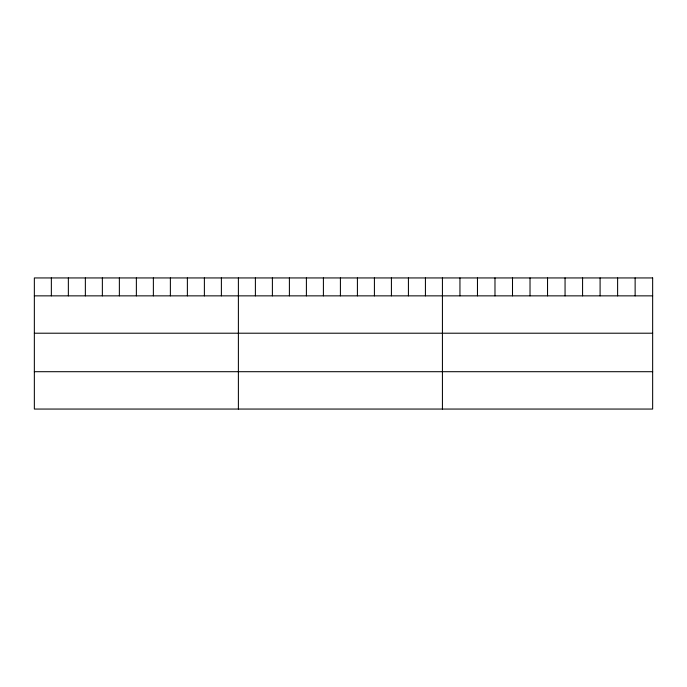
<?xml version="1.0" encoding="UTF-8"?>
<svg xmlns="http://www.w3.org/2000/svg" width="687" height="687" viewBox="0 0 687 687"><rect width="100%" height="100%" fill="white"/><g stroke="black" fill="none" stroke-linecap="round" stroke-linejoin="round"><path stroke-width="1.03" d="M34.35 295.857L652.65 295.857M34.35 333.212L652.65 333.212M34.35 371.701L652.65 371.701M635.132 277.943L635.132 295.857M617.613 277.943L617.613 295.857M600.094 277.943L600.094 295.857M582.576 277.943L582.576 295.857M565.058 277.943L565.058 295.857M547.539 277.943L547.539 295.857M530.021 277.943L530.021 295.857M512.502 277.943L512.502 295.857M494.983 277.943L494.983 295.857M477.465 277.943L477.465 295.857M459.947 277.943L459.947 295.857M442.428 277.943L442.428 409.057M425.425 277.943L425.425 295.857M408.422 277.943L408.422 295.857M391.418 277.943L391.418 295.857M374.415 277.943L374.415 295.857M357.412 277.943L357.412 295.857M340.409 277.943L340.409 295.857M323.405 277.943L323.405 295.857M306.402 277.943L306.402 295.857M289.399 277.943L289.399 295.857M272.395 277.943L272.395 295.857M255.392 277.943L255.392 295.857M238.389 277.943L238.389 409.057M221.386 277.943L221.386 295.857M204.382 277.943L204.382 295.857M187.379 277.943L187.379 295.857M170.376 277.943L170.376 295.857M153.373 277.943L153.373 295.857M136.37 277.943L136.37 295.857M119.366 277.943L119.366 295.857M102.363 277.943L102.363 295.857M85.36 277.943L85.36 295.857M68.356 277.943L68.356 295.857M51.353 277.943L51.353 295.857M652.65 277.943L34.35 277.943L34.35 409.057L652.65 409.057L652.65 277.943"/></g></svg>
